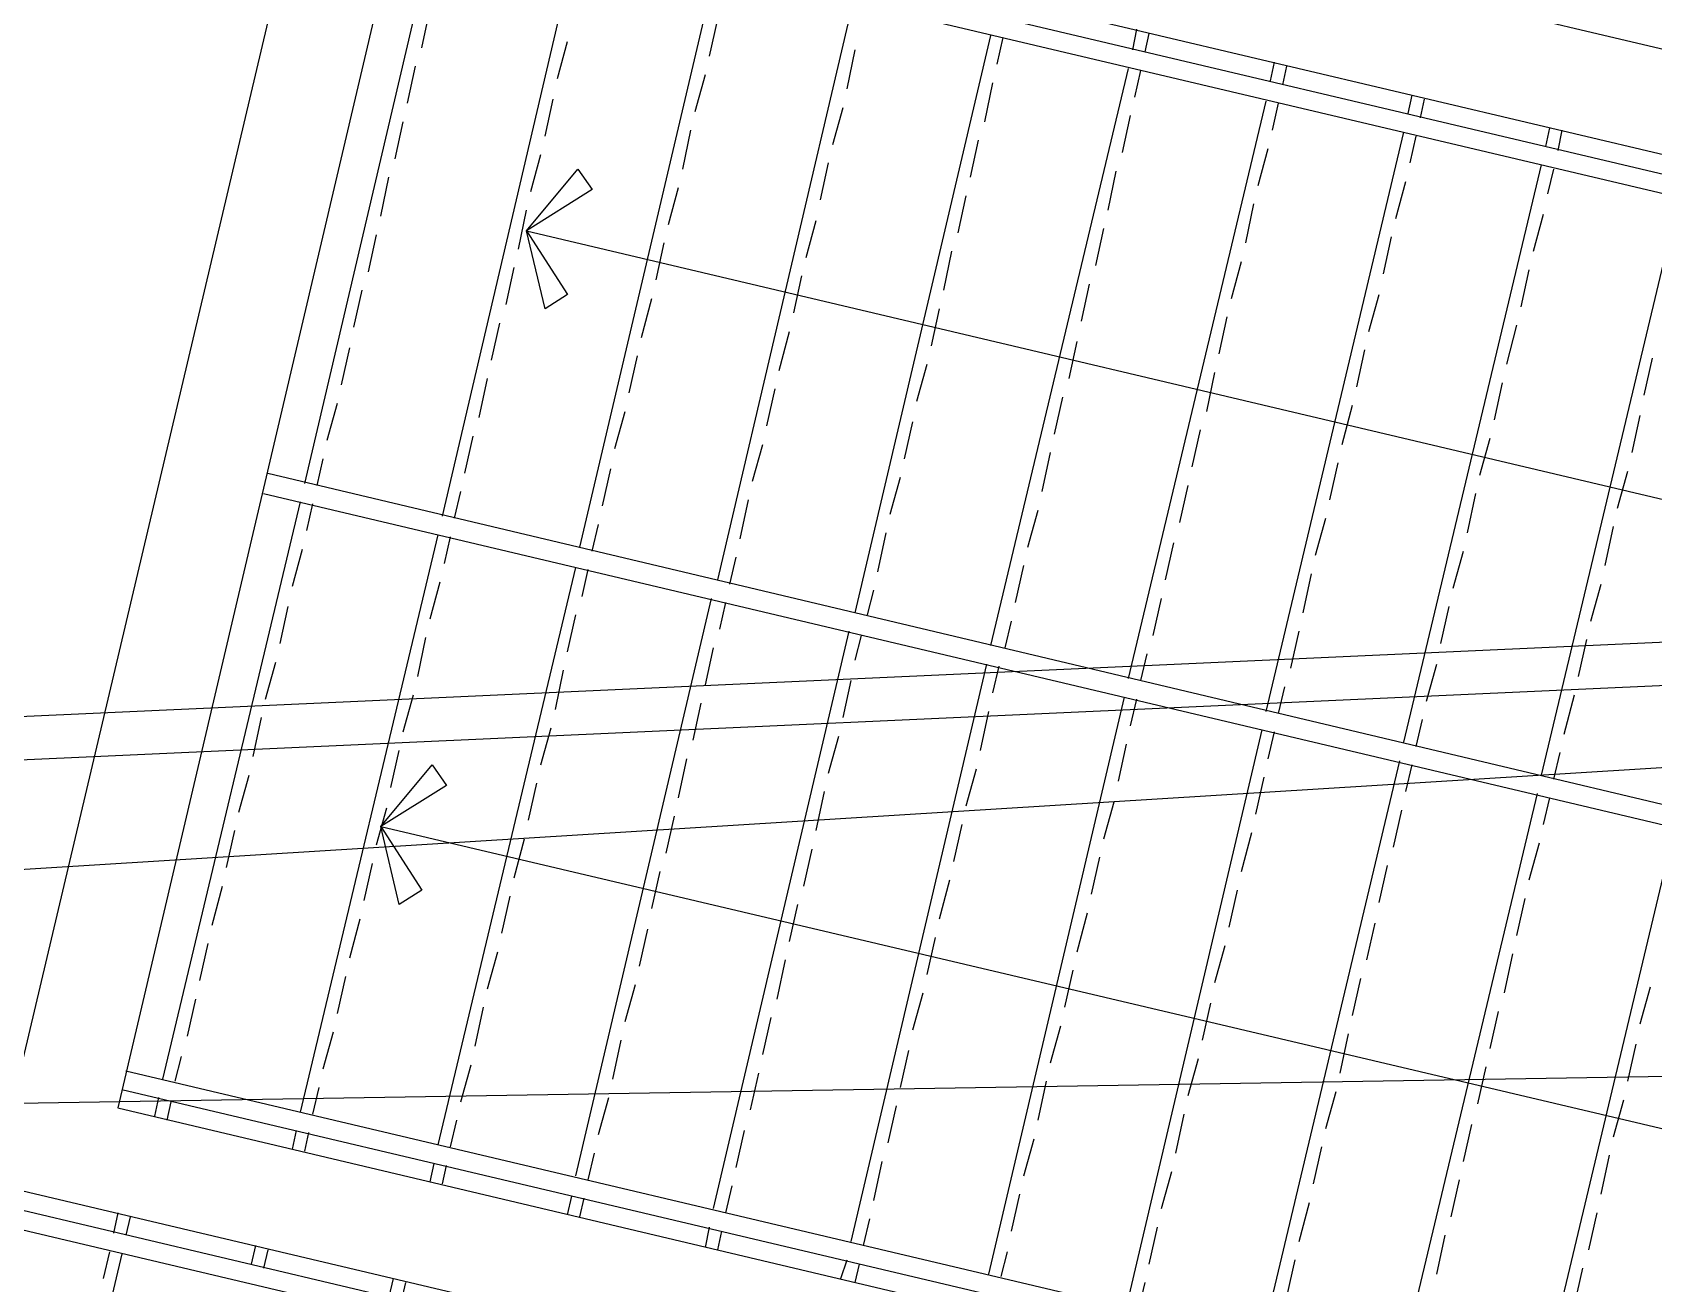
# Model space of a CAD drawing. Header units: feet. Extents: x -84 to 198, y -22 to 181.
# Drawn here: x 69.26 to 79.78, y 141.04 to 149.16 of the extents above; entities that cross this region are included whole.
import ezdxf

# ---------------------------------------------------------------- set-up
doc = ezdxf.new("R2010")
doc.units = ezdxf.units.FT
doc.layers.add('A-LINEA', color=7, linetype='CONTINUOUS')

msp = doc.modelspace()

# ---------------------------------------------------------------- linework, layer by layer
at = {"layer": 'A-LINEA'}
for p, q in [((71.2267, 151.0844), (69.16, 142.3378)), ((71.2267, 151.0844), (69.16, 142.3378)), ((96.9333, 145.0044), (71.2267, 151.0844)), ((96.9333, 145.0044), (71.2267, 151.0844)), ((71.72, 150.2844), (69.8133, 142.1778)), ((71.72, 150.2844), (69.8133, 142.1778)), ((96.1333, 144.5111), (71.72, 150.2844)), ((96.1333, 144.5111), (71.72, 150.2844)), ((71.6933, 150.1644), (88.8933, 146.0978)), ((71.6933, 150.1644), (88.8933, 146.0978)), ((71.6667, 150.0444), (88.8667, 145.9778)), ((71.6667, 150.0444), (88.8667, 145.9778)), ((71.0267, 146.2311), (71.9067, 149.9778)), ((71.0267, 146.2311), (71.9067, 149.9778)), ((71.92, 146.0178), (72.8, 149.7778)), ((71.92, 146.0178), (72.8, 149.7778)), ((72.8133, 145.8178), (73.6933, 149.5644)), ((72.8133, 145.8178), (73.6933, 149.5644)), ((71.7867, 149.0578), (71.84, 149.3111)), ((71.7867, 149.0578), (71.84, 149.3111)), ((71.7867, 149.0578), (71.84, 149.3111)), ((71.7867, 149.0578), (71.84, 149.3111)), ((73.7067, 145.6044), (74.5867, 149.3511)), ((73.7067, 145.6044), (74.5867, 149.3511)), ((73.6533, 149.0044), (73.7067, 149.2444)), ((73.6533, 149.0044), (73.7067, 149.2444)), ((73.6533, 149.0044), (73.7067, 149.2444)), ((73.6533, 149.0044), (73.7067, 149.2444)), ((76.4, 149.0444), (76.4267, 149.1778)), ((76.4, 149.0444), (76.4267, 149.1778)), ((76.4, 149.0444), (76.4267, 149.1778)), ((76.4, 149.0444), (76.4267, 149.1778)), ((72.6667, 148.8578), (72.7333, 149.0978)), ((72.6667, 148.8578), (72.7333, 149.0978)), ((72.6667, 148.8578), (72.7333, 149.0978)), ((72.6667, 148.8578), (72.7333, 149.0978)), ((74.6, 145.3911), (75.48, 149.1378)), ((74.6, 145.3911), (75.48, 149.1378)), ((75.52, 148.9511), (75.56, 149.1244)), ((75.52, 148.9511), (75.56, 149.1244)), ((75.52, 148.9511), (75.56, 149.1244)), ((75.52, 148.9511), (75.56, 149.1244)), ((76.48, 149.0311), (76.5067, 149.1511)), ((76.48, 149.0311), (76.5067, 149.1511)), ((76.48, 149.0311), (76.5067, 149.1511)), ((76.48, 149.0311), (76.5067, 149.1511)), ((74.5467, 148.7911), (74.6, 149.0444)), ((74.5467, 148.7911), (74.6, 149.0444)), ((74.5467, 148.7911), (74.6, 149.0444)), ((74.5467, 148.7911), (74.6, 149.0444)), ((77.2933, 148.8444), (77.32, 148.9644)), ((77.2933, 148.8444), (77.32, 148.9644)), ((77.2933, 148.8444), (77.32, 148.9644)), ((77.2933, 148.8444), (77.32, 148.9644)), ((71.6933, 148.6978), (71.7467, 148.9378)), ((71.6933, 148.6978), (71.7467, 148.9378)), ((71.6933, 148.6978), (71.7467, 148.9378)), ((71.6933, 148.6978), (71.7467, 148.9378)), ((73.56, 148.6444), (73.6267, 148.8844)), ((73.56, 148.6444), (73.6267, 148.8844)), ((73.56, 148.6444), (73.6267, 148.8844)), ((73.56, 148.6444), (73.6267, 148.8844)), ((75.48, 145.1778), (76.3733, 148.9244)), ((75.48, 145.1778), (76.3733, 148.9244)), ((76.4133, 148.7378), (76.4533, 148.9111)), ((76.4133, 148.7378), (76.4533, 148.9111)), ((76.4133, 148.7378), (76.4533, 148.9111)), ((76.4133, 148.7378), (76.4533, 148.9111)), ((77.3733, 148.8178), (77.4, 148.9378)), ((77.3733, 148.8178), (77.4, 148.9378)), ((77.3733, 148.8178), (77.4, 148.9378)), ((77.3733, 148.8178), (77.4, 148.9378)), ((75.44, 148.5778), (75.4933, 148.8311)), ((75.44, 148.5778), (75.4933, 148.8311)), ((75.44, 148.5778), (75.4933, 148.8311)), ((75.44, 148.5778), (75.4933, 148.8311)), ((72.5867, 148.4844), (72.64, 148.7244)), ((72.5867, 148.4844), (72.64, 148.7244)), ((72.5867, 148.4844), (72.64, 148.7244)), ((72.5867, 148.4844), (72.64, 148.7244)), ((74.4533, 148.4311), (74.52, 148.6711)), ((74.4533, 148.4311), (74.52, 148.6711)), ((74.4533, 148.4311), (74.52, 148.6711)), ((74.4533, 148.4311), (74.52, 148.6711)), ((76.3733, 144.9644), (77.2667, 148.7111)), ((76.3733, 144.9644), (77.2667, 148.7111)), ((77.3067, 148.5244), (77.3467, 148.6978)), ((77.3067, 148.5244), (77.3467, 148.6978)), ((77.3067, 148.5244), (77.3467, 148.6978)), ((77.3067, 148.5244), (77.3467, 148.6978)), ((78.1867, 148.6311), (78.2133, 148.7511)), ((78.1867, 148.6311), (78.2133, 148.7511)), ((78.2667, 148.6044), (78.2933, 148.7244)), ((78.2667, 148.6044), (78.2933, 148.7244)), ((71.6133, 148.3378), (71.6667, 148.5778)), ((71.6133, 148.3378), (71.6667, 148.5778)), ((71.6133, 148.3378), (71.6667, 148.5778)), ((71.6133, 148.3378), (71.6667, 148.5778)), ((76.3333, 148.3778), (76.3867, 148.6178)), ((76.3333, 148.3778), (76.3867, 148.6178)), ((76.3333, 148.3778), (76.3867, 148.6178)), ((76.3333, 148.3778), (76.3867, 148.6178)), ((73.48, 148.2711), (73.5333, 148.5244)), ((73.48, 148.2711), (73.5333, 148.5244)), ((73.48, 148.2711), (73.5333, 148.5244)), ((73.48, 148.2711), (73.5333, 148.5244)), ((75.3467, 148.2178), (75.4, 148.4578)), ((75.3467, 148.2178), (75.4, 148.4578)), ((75.3467, 148.2178), (75.4, 148.4578)), ((75.3467, 148.2178), (75.4, 148.4578)), ((77.2667, 144.7511), (78.16, 148.5111)), ((77.2667, 144.7511), (78.16, 148.5111)), ((78.2, 148.3111), (78.24, 148.4844)), ((78.2, 148.3111), (78.24, 148.4844)), ((79.08, 148.4178), (79.1067, 148.5378)), ((79.08, 148.4178), (79.1067, 148.5378)), ((79.16, 148.3911), (79.1867, 148.5244)), ((79.16, 148.3911), (79.1867, 148.5244)), ((72.4933, 148.1244), (72.56, 148.3644)), ((72.4933, 148.1244), (72.56, 148.3644)), ((72.4933, 148.1244), (72.56, 148.3644)), ((72.4933, 148.1244), (72.56, 148.3644)), ((77.2133, 148.1644), (77.28, 148.4044)), ((77.2133, 148.1644), (77.28, 148.4044)), ((77.2133, 148.1644), (77.28, 148.4044)), ((77.2133, 148.1644), (77.28, 148.4044)), ((74.3733, 148.0711), (74.4267, 148.3111)), ((74.3733, 148.0711), (74.4267, 148.3111)), ((74.3733, 148.0711), (74.4267, 148.3111)), ((74.3733, 148.0711), (74.4267, 148.3111)), ((76.24, 148.0044), (76.2933, 148.2578)), ((76.24, 148.0044), (76.2933, 148.2578)), ((76.24, 148.0044), (76.2933, 148.2578)), ((76.24, 148.0044), (76.2933, 148.2578)), ((78.16, 144.5511), (79.0533, 148.2978)), ((78.16, 144.5511), (79.0533, 148.2978)), ((79.0933, 148.1111), (79.1333, 148.2711)), ((79.0933, 148.1111), (79.1333, 148.2711)), ((71.52, 147.9644), (71.5733, 148.2178)), ((71.52, 147.9644), (71.5733, 148.2178)), ((71.52, 147.9644), (71.5733, 148.2178)), ((71.52, 147.9644), (71.5733, 148.2178)), ((73.3867, 147.9111), (73.4533, 148.1511)), ((73.3867, 147.9111), (73.4533, 148.1511)), ((73.3867, 147.9111), (73.4533, 148.1511)), ((73.3867, 147.9111), (73.4533, 148.1511)), ((78.1067, 147.9511), (78.1733, 148.1911)), ((78.1067, 147.9511), (78.1733, 148.1911)), ((75.2667, 147.8578), (75.32, 148.0978)), ((75.2667, 147.8578), (75.32, 148.0978)), ((75.2667, 147.8578), (75.32, 148.0978)), ((75.2667, 147.8578), (75.32, 148.0978)), ((77.1333, 147.7911), (77.1867, 148.0444)), ((77.1333, 147.7911), (77.1867, 148.0444)), ((77.1333, 147.7911), (77.1867, 148.0444)), ((77.1333, 147.7911), (77.1867, 148.0444)), ((79.0533, 144.3378), (79.9467, 148.0844)), ((79.0533, 144.3378), (79.9467, 148.0844)), ((137.3218, 147.95), (37.3544, 141.7506)), ((137.3218, 147.95), (37.3544, 141.7506)), ((72.4133, 147.7511), (72.4667, 148.0044)), ((72.4133, 147.7511), (72.4667, 148.0044)), ((72.4133, 147.7511), (72.4667, 148.0044)), ((72.4133, 147.7511), (72.4667, 148.0044)), ((74.28, 147.6978), (74.3467, 147.9378)), ((74.28, 147.6978), (74.3467, 147.9378)), ((74.28, 147.6978), (74.3467, 147.9378)), ((74.28, 147.6978), (74.3467, 147.9378)), ((79, 147.7378), (79.0667, 147.9778)), ((79, 147.7378), (79.0667, 147.9778)), ((71.44, 147.6044), (71.4933, 147.8444)), ((71.44, 147.6044), (71.4933, 147.8444)), ((71.44, 147.6044), (71.4933, 147.8444)), ((71.44, 147.6044), (71.4933, 147.8444)), ((72.4667, 147.8711), (87.52, 144.3111)), ((72.4667, 147.8711), (87.52, 144.3111)), ((76.16, 147.6444), (76.2133, 147.8844)), ((76.16, 147.6444), (76.2133, 147.8844)), ((76.16, 147.6444), (76.2133, 147.8844)), ((76.16, 147.6444), (76.2133, 147.8844)), ((78.0267, 147.5911), (78.08, 147.8311)), ((78.0267, 147.5911), (78.08, 147.8311)), ((137.2414, 147.8002), (39.8639, 143.3866)), ((137.2414, 147.8002), (39.8639, 143.3866)), ((73.3067, 147.5511), (73.36, 147.7911)), ((73.3067, 147.5511), (73.36, 147.7911)), ((73.3067, 147.5511), (73.36, 147.7911)), ((73.3067, 147.5511), (73.36, 147.7911)), ((75.1733, 147.4844), (75.2267, 147.7378)), ((75.1733, 147.4844), (75.2267, 147.7378)), ((75.1733, 147.4844), (75.2267, 147.7378)), ((75.1733, 147.4844), (75.2267, 147.7378)), ((72.3333, 147.3911), (72.3867, 147.6311)), ((72.3333, 147.3911), (72.3867, 147.6311)), ((72.3333, 147.3911), (72.3867, 147.6311)), ((72.3333, 147.3911), (72.3867, 147.6311)), ((77.04, 147.4311), (77.1067, 147.6711)), ((77.04, 147.4311), (77.1067, 147.6711)), ((77.04, 147.4311), (77.1067, 147.6711)), ((77.04, 147.4311), (77.1067, 147.6711)), ((78.92, 147.3778), (78.9733, 147.6178)), ((78.92, 147.3778), (78.9733, 147.6178)), ((137.0738, 147.512), (40.0569, 143.1148)), ((137.0738, 147.512), (40.0569, 143.1148)), ((74.2, 147.3378), (74.2533, 147.5778)), ((74.2, 147.3378), (74.2533, 147.5778)), ((74.2, 147.3378), (74.2533, 147.5778)), ((74.2, 147.3378), (74.2533, 147.5778)), ((76.0667, 147.2844), (76.12, 147.5244)), ((76.0667, 147.2844), (76.12, 147.5244)), ((76.0667, 147.2844), (76.12, 147.5244)), ((76.0667, 147.2844), (76.12, 147.5244)), ((71.3467, 147.2444), (71.4, 147.4844)), ((71.3467, 147.2444), (71.4, 147.4844)), ((71.3467, 147.2444), (71.4, 147.4844)), ((71.3467, 147.2444), (71.4, 147.4844)), ((73.2133, 147.1778), (73.28, 147.4311)), ((73.2133, 147.1778), (73.28, 147.4311)), ((73.2133, 147.1778), (73.28, 147.4311)), ((73.2133, 147.1778), (73.28, 147.4311)), ((77.9333, 147.2178), (78, 147.4578)), ((77.9333, 147.2178), (78, 147.4578)), ((75.0933, 147.1244), (75.1467, 147.3644)), ((75.0933, 147.1244), (75.1467, 147.3644)), ((75.0933, 147.1244), (75.1467, 147.3644)), ((75.0933, 147.1244), (75.1467, 147.3644)), ((76.96, 147.0711), (77.0133, 147.3111)), ((76.96, 147.0711), (77.0133, 147.3111)), ((76.96, 147.0711), (77.0133, 147.3111)), ((76.96, 147.0711), (77.0133, 147.3111)), ((72.24, 147.0311), (72.2933, 147.2711)), ((72.24, 147.0311), (72.2933, 147.2711)), ((72.24, 147.0311), (72.2933, 147.2711)), ((72.24, 147.0311), (72.2933, 147.2711)), ((74.1067, 146.9644), (74.1733, 147.2178)), ((74.1067, 146.9644), (74.1733, 147.2178)), ((74.1067, 146.9644), (74.1733, 147.2178)), ((74.1067, 146.9644), (74.1733, 147.2178)), ((78.8267, 147.0044), (78.8933, 147.2578)), ((78.8267, 147.0044), (78.8933, 147.2578)), ((71.2667, 146.8711), (71.32, 147.1111)), ((71.2667, 146.8711), (71.32, 147.1111)), ((71.2667, 146.8711), (71.32, 147.1111)), ((71.2667, 146.8711), (71.32, 147.1111)), ((75.9867, 146.9111), (76.04, 147.1511)), ((75.9867, 146.9111), (76.04, 147.1511)), ((75.9867, 146.9111), (76.04, 147.1511)), ((75.9867, 146.9111), (76.04, 147.1511)), ((77.8533, 146.8578), (77.9067, 147.0978)), ((77.8533, 146.8578), (77.9067, 147.0978)), ((73.1333, 146.8178), (73.1867, 147.0578)), ((73.1333, 146.8178), (73.1867, 147.0578)), ((73.1333, 146.8178), (73.1867, 147.0578)), ((73.1333, 146.8178), (73.1867, 147.0578)), ((75, 146.7644), (75.0667, 147.0044)), ((75, 146.7644), (75.0667, 147.0044)), ((75, 146.7644), (75.0667, 147.0044)), ((75, 146.7644), (75.0667, 147.0044)), ((79.72, 146.8044), (79.7733, 147.0444)), ((79.72, 146.8044), (79.7733, 147.0444)), ((72.16, 146.6578), (72.2133, 146.9111)), ((72.16, 146.6578), (72.2133, 146.9111)), ((72.16, 146.6578), (72.2133, 146.9111)), ((72.16, 146.6578), (72.2133, 146.9111)), ((76.88, 146.6978), (76.9333, 146.9511)), ((76.88, 146.6978), (76.9333, 146.9511)), ((76.88, 146.6978), (76.9333, 146.9511)), ((76.88, 146.6978), (76.9333, 146.9511)), ((78.7467, 146.6444), (78.8, 146.8844)), ((78.7467, 146.6444), (78.8, 146.8844)), ((74.0267, 146.6044), (74.08, 146.8444)), ((74.0267, 146.6044), (74.08, 146.8444)), ((74.0267, 146.6044), (74.08, 146.8444)), ((74.0267, 146.6044), (74.08, 146.8444)), ((75.8933, 146.5511), (75.9467, 146.7911)), ((75.8933, 146.5511), (75.9467, 146.7911)), ((75.8933, 146.5511), (75.9467, 146.7911)), ((75.8933, 146.5511), (75.9467, 146.7911)), ((71.1733, 146.5111), (71.24, 146.7511)), ((71.1733, 146.5111), (71.24, 146.7511)), ((71.1733, 146.5111), (71.24, 146.7511)), ((71.1733, 146.5111), (71.24, 146.7511)), ((73.04, 146.4578), (73.1067, 146.6978)), ((73.04, 146.4578), (73.1067, 146.6978)), ((73.04, 146.4578), (73.1067, 146.6978)), ((73.04, 146.4578), (73.1067, 146.6978)), ((77.76, 146.4844), (77.8267, 146.7378)), ((77.76, 146.4844), (77.8267, 146.7378)), ((79.64, 146.4311), (79.6933, 146.6711)), ((79.64, 146.4311), (79.6933, 146.6711)), ((74.92, 146.3911), (74.9733, 146.6311)), ((74.92, 146.3911), (74.9733, 146.6311)), ((74.92, 146.3911), (74.9733, 146.6311)), ((74.92, 146.3911), (74.9733, 146.6311)), ((76.7867, 146.3378), (76.84, 146.5778)), ((76.7867, 146.3378), (76.84, 146.5778)), ((76.7867, 146.3378), (76.84, 146.5778)), ((76.7867, 146.3378), (76.84, 146.5778)), ((72.0667, 146.2978), (72.12, 146.5378)), ((72.0667, 146.2978), (72.12, 146.5378)), ((72.0667, 146.2978), (72.12, 146.5378)), ((72.0667, 146.2978), (72.12, 146.5378)), ((73.9333, 146.2444), (74, 146.4844)), ((73.9333, 146.2444), (74, 146.4844)), ((73.9333, 146.2444), (74, 146.4844)), ((73.9333, 146.2444), (74, 146.4844)), ((78.6533, 146.2844), (78.72, 146.5244)), ((78.6533, 146.2844), (78.72, 146.5244)), ((71.1067, 146.2178), (71.1467, 146.3911)), ((71.1067, 146.2178), (71.1467, 146.3911)), ((71.1067, 146.2178), (71.1467, 146.3911)), ((71.1067, 146.2178), (71.1467, 146.3911)), ((75.8133, 146.1778), (75.8667, 146.4311)), ((75.8133, 146.1778), (75.8667, 146.4311)), ((75.8133, 146.1778), (75.8667, 146.4311)), ((75.8133, 146.1778), (75.8667, 146.4311)), ((77.68, 146.1244), (77.7333, 146.3644)), ((77.68, 146.1244), (77.7333, 146.3644)), ((72.96, 146.0844), (73.0133, 146.3244)), ((72.96, 146.0844), (73.0133, 146.3244)), ((72.96, 146.0844), (73.0133, 146.3244)), ((72.96, 146.0844), (73.0133, 146.3244)), ((74.8267, 146.0311), (74.8933, 146.2711)), ((74.8267, 146.0311), (74.8933, 146.2711)), ((74.8267, 146.0311), (74.8933, 146.2711)), ((74.8267, 146.0311), (74.8933, 146.2711)), ((79.5467, 146.0711), (79.6133, 146.3111)), ((79.5467, 146.0711), (79.6133, 146.3111)), ((70.76, 146.1644), (87.9467, 142.0978)), ((70.76, 146.1644), (87.9467, 142.0978)), ((72, 146.0044), (72.04, 146.1778)), ((72, 146.0044), (72.04, 146.1778)), ((72, 146.0044), (72.04, 146.1778)), ((72, 146.0044), (72.04, 146.1778)), ((73.8533, 145.8711), (73.9067, 146.1244)), ((73.8533, 145.8711), (73.9067, 146.1244)), ((73.8533, 145.8711), (73.9067, 146.1244)), ((73.8533, 145.8711), (73.9067, 146.1244)), ((76.7067, 145.9778), (76.76, 146.2178)), ((76.7067, 145.9778), (76.76, 146.2178)), ((76.7067, 145.9778), (76.76, 146.2178)), ((76.7067, 145.9778), (76.76, 146.2178)), ((78.5733, 145.9111), (78.6267, 146.1644)), ((78.5733, 145.9111), (78.6267, 146.1644)), ((70.1067, 142.3644), (71, 146.1111)), ((70.1067, 142.3644), (71, 146.1111)), ((71.04, 145.9244), (71.08, 146.0978)), ((71.04, 145.9244), (71.08, 146.0978)), ((71.04, 145.9244), (71.08, 146.0978)), ((71.04, 145.9244), (71.08, 146.0978)), ((75.72, 145.8178), (75.7867, 146.0578)), ((75.72, 145.8178), (75.7867, 146.0578)), ((75.72, 145.8178), (75.7867, 146.0578)), ((75.72, 145.8178), (75.7867, 146.0578)), ((72.8933, 145.7911), (72.9333, 145.9644)), ((72.8933, 145.7911), (72.9333, 145.9644)), ((72.8933, 145.7911), (72.9333, 145.9644)), ((72.8933, 145.7911), (72.9333, 145.9644)), ((77.5867, 145.7644), (77.6533, 146.0044)), ((77.5867, 145.7644), (77.6533, 146.0044)), ((79.4667, 145.6978), (79.52, 145.9511)), ((79.4667, 145.6978), (79.52, 145.9511)), ((71, 142.1511), (71.8933, 145.8978)), ((71, 142.1511), (71.8933, 145.8978)), ((71.9333, 145.7111), (71.9733, 145.8844)), ((71.9333, 145.7111), (71.9733, 145.8844)), ((71.9333, 145.7111), (71.9733, 145.8844)), ((71.9333, 145.7111), (71.9733, 145.8844)), ((74.7467, 145.6578), (74.8, 145.9111)), ((74.7467, 145.6578), (74.8, 145.9111)), ((74.7467, 145.6578), (74.8, 145.9111)), ((74.7467, 145.6578), (74.8, 145.9111)), ((76.6133, 145.6044), (76.6667, 145.8444)), ((76.6133, 145.6044), (76.6667, 145.8444)), ((76.6133, 145.6044), (76.6667, 145.8444)), ((76.6133, 145.6044), (76.6667, 145.8444)), ((70.9467, 145.5644), (71.0133, 145.8044)), ((70.9467, 145.5644), (71.0133, 145.8044)), ((70.9467, 145.5644), (71.0133, 145.8044)), ((70.9467, 145.5644), (71.0133, 145.8044)), ((73.7867, 145.5778), (73.8267, 145.7511)), ((73.7867, 145.5778), (73.8267, 145.7511)), ((73.7867, 145.5778), (73.8267, 145.7511)), ((73.7867, 145.5778), (73.8267, 145.7511)), ((78.48, 145.5511), (78.5467, 145.7911)), ((78.48, 145.5511), (78.5467, 145.7911)), ((71.8933, 141.9378), (72.7867, 145.6844)), ((71.8933, 141.9378), (72.7867, 145.6844)), ((72.8267, 145.4978), (72.8667, 145.6711)), ((72.8267, 145.4978), (72.8667, 145.6711)), ((72.8267, 145.4978), (72.8667, 145.6711)), ((72.8267, 145.4978), (72.8667, 145.6711)), ((75.64, 145.4578), (75.6933, 145.6978)), ((75.64, 145.4578), (75.6933, 145.6978)), ((75.64, 145.4578), (75.6933, 145.6978)), ((75.64, 145.4578), (75.6933, 145.6978)), ((77.5067, 145.3911), (77.56, 145.6444)), ((77.5067, 145.3911), (77.56, 145.6444)), ((71.84, 145.3511), (71.9067, 145.5911)), ((71.84, 145.3511), (71.9067, 145.5911)), ((71.84, 145.3511), (71.9067, 145.5911)), ((71.84, 145.3511), (71.9067, 145.5911)), ((74.68, 145.3778), (74.72, 145.5378)), ((74.68, 145.3778), (74.72, 145.5378)), ((74.68, 145.3778), (74.72, 145.5378)), ((74.68, 145.3778), (74.72, 145.5378)), ((79.3733, 145.3378), (79.44, 145.5778)), ((79.3733, 145.3378), (79.44, 145.5778)), ((70.8667, 145.1911), (70.92, 145.4311)), ((70.8667, 145.1911), (70.92, 145.4311)), ((70.8667, 145.1911), (70.92, 145.4311)), ((70.8667, 145.1911), (70.92, 145.4311)), ((72.7867, 141.7378), (73.6667, 145.4844)), ((72.7867, 141.7378), (73.6667, 145.4844)), ((73.72, 145.2844), (73.76, 145.4578)), ((73.72, 145.2844), (73.76, 145.4578)), ((73.72, 145.2844), (73.76, 145.4578)), ((73.72, 145.2844), (73.76, 145.4578)), ((76.5333, 145.2444), (76.5867, 145.4844)), ((76.5333, 145.2444), (76.5867, 145.4844)), ((76.5333, 145.2444), (76.5867, 145.4844)), ((76.5333, 145.2444), (76.5867, 145.4844)), ((78.4, 145.1911), (78.4533, 145.4311)), ((78.4, 145.1911), (78.4533, 145.4311)), ((72.7333, 145.1378), (72.7867, 145.3778)), ((72.7333, 145.1378), (72.7867, 145.3778)), ((72.7333, 145.1378), (72.7867, 145.3778)), ((72.7333, 145.1378), (72.7867, 145.3778)), ((75.5733, 145.1644), (75.6133, 145.3378)), ((75.5733, 145.1644), (75.6133, 145.3378)), ((75.5733, 145.1644), (75.6133, 145.3378)), ((75.5733, 145.1644), (75.6133, 145.3378)), ((71.76, 144.9778), (71.8133, 145.2311)), ((71.76, 144.9778), (71.8133, 145.2311)), ((71.76, 144.9778), (71.8133, 145.2311)), ((71.76, 144.9778), (71.8133, 145.2311)), ((73.68, 141.5244), (74.56, 145.2711)), ((73.68, 141.5244), (74.56, 145.2711)), ((74.6, 145.0844), (74.64, 145.2444)), ((74.6, 145.0844), (74.64, 145.2444)), ((74.6, 145.0844), (74.64, 145.2444)), ((74.6, 145.0844), (74.64, 145.2444)), ((77.4267, 145.0311), (77.48, 145.2711)), ((77.4267, 145.0311), (77.48, 145.2711)), ((79.2933, 144.9778), (79.3467, 145.2178)), ((79.2933, 144.9778), (79.3467, 145.2178)), ((70.7733, 144.8311), (70.84, 145.0711)), ((70.7733, 144.8311), (70.84, 145.0711)), ((70.7733, 144.8311), (70.84, 145.0711)), ((70.7733, 144.8311), (70.84, 145.0711)), ((73.6267, 144.9244), (73.68, 145.1644)), ((73.6267, 144.9244), (73.68, 145.1644)), ((73.6267, 144.9244), (73.68, 145.1644)), ((73.6267, 144.9244), (73.68, 145.1644)), ((76.4533, 144.9511), (76.4933, 145.1244)), ((76.4533, 144.9511), (76.4933, 145.1244)), ((76.4533, 144.9511), (76.4933, 145.1244)), ((76.4533, 144.9511), (76.4933, 145.1244)), ((72.6533, 144.7644), (72.7067, 145.0178)), ((72.6533, 144.7644), (72.7067, 145.0178)), ((72.6533, 144.7644), (72.7067, 145.0178)), ((72.6533, 144.7644), (72.7067, 145.0178)), ((74.5733, 141.3111), (75.4533, 145.0578)), ((74.5733, 141.3111), (75.4533, 145.0578)), ((75.4933, 144.8711), (75.5333, 145.0444)), ((75.4933, 144.8711), (75.5333, 145.0444)), ((75.4933, 144.8711), (75.5333, 145.0444)), ((75.4933, 144.8711), (75.5333, 145.0444)), ((78.3067, 144.8178), (78.3733, 145.0578)), ((78.3067, 144.8178), (78.3733, 145.0578)), ((74.52, 144.7111), (74.5733, 144.9511)), ((74.52, 144.7111), (74.5733, 144.9511)), ((74.52, 144.7111), (74.5733, 144.9511)), ((74.52, 144.7111), (74.5733, 144.9511)), ((77.3467, 144.7378), (77.3867, 144.9111)), ((77.3467, 144.7378), (77.3867, 144.9111)), ((71.6667, 144.6178), (71.7333, 144.8578)), ((71.6667, 144.6178), (71.7333, 144.8578)), ((71.6667, 144.6178), (71.7333, 144.8578)), ((71.6667, 144.6178), (71.7333, 144.8578)), ((73.5467, 144.5644), (73.6, 144.8044)), ((73.5467, 144.5644), (73.6, 144.8044)), ((73.5467, 144.5644), (73.6, 144.8044)), ((73.5467, 144.5644), (73.6, 144.8044)), ((75.4667, 141.0978), (76.3467, 144.8444)), ((75.4667, 141.0978), (76.3467, 144.8444)), ((76.3867, 144.6578), (76.4267, 144.8311)), ((76.3867, 144.6578), (76.4267, 144.8311)), ((76.3867, 144.6578), (76.4267, 144.8311)), ((76.3867, 144.6578), (76.4267, 144.8311)), ((79.2, 144.6044), (79.2667, 144.8578)), ((79.2, 144.6044), (79.2667, 144.8578)), ((70.6933, 144.4578), (70.7467, 144.7111)), ((70.6933, 144.4578), (70.7467, 144.7111)), ((70.6933, 144.4578), (70.7467, 144.7111)), ((70.6933, 144.4578), (70.7467, 144.7111)), ((75.4133, 144.4978), (75.4667, 144.7511)), ((75.4133, 144.4978), (75.4667, 144.7511)), ((75.4133, 144.4978), (75.4667, 144.7511)), ((75.4133, 144.4978), (75.4667, 144.7511)), ((78.24, 144.5244), (78.28, 144.6978)), ((78.24, 144.5244), (78.28, 144.6978)), ((72.56, 144.4044), (72.6267, 144.6444)), ((72.56, 144.4044), (72.6267, 144.6444)), ((72.56, 144.4044), (72.6267, 144.6444)), ((72.56, 144.4044), (72.6267, 144.6444)), ((74.4267, 144.3511), (74.4933, 144.5911)), ((74.4267, 144.3511), (74.4933, 144.5911)), ((74.4267, 144.3511), (74.4933, 144.5911)), ((74.4267, 144.3511), (74.4933, 144.5911)), ((76.36, 140.8844), (77.24, 144.6311)), ((76.36, 140.8844), (77.24, 144.6311)), ((77.28, 144.4444), (77.32, 144.6178)), ((77.28, 144.4444), (77.32, 144.6178)), ((71.5867, 144.2578), (71.64, 144.4978)), ((71.5867, 144.2578), (71.64, 144.4978)), ((71.5867, 144.2578), (71.64, 144.4978)), ((71.5867, 144.2578), (71.64, 144.4978)), ((73.4533, 144.1911), (73.5067, 144.4444)), ((73.4533, 144.1911), (73.5067, 144.4444)), ((73.4533, 144.1911), (73.5067, 144.4444)), ((73.4533, 144.1911), (73.5067, 144.4444)), ((76.3067, 144.2978), (76.36, 144.5378)), ((76.3067, 144.2978), (76.36, 144.5378)), ((76.3067, 144.2978), (76.36, 144.5378)), ((76.3067, 144.2978), (76.36, 144.5378)), ((79.1333, 144.3111), (79.1733, 144.4844)), ((79.1333, 144.3111), (79.1733, 144.4844)), ((70.6, 144.0978), (70.6667, 144.3378)), ((70.6, 144.0978), (70.6667, 144.3378)), ((70.6, 144.0978), (70.6667, 144.3378)), ((70.6, 144.0978), (70.6667, 144.3378)), ((75.32, 144.1378), (75.3867, 144.3778)), ((75.32, 144.1378), (75.3867, 144.3778)), ((75.32, 144.1378), (75.3867, 144.3778)), ((75.32, 144.1378), (75.3867, 144.3778)), ((77.24, 140.6711), (78.1333, 144.4311)), ((77.24, 140.6711), (78.1333, 144.4311)), ((78.1733, 144.2311), (78.2133, 144.4044)), ((78.1733, 144.2311), (78.2133, 144.4044)), ((72.48, 144.0444), (72.5333, 144.2844)), ((72.48, 144.0444), (72.5333, 144.2844)), ((72.48, 144.0444), (72.5333, 144.2844)), ((72.48, 144.0444), (72.5333, 144.2844)), ((74.3467, 143.9778), (74.4, 144.2311)), ((74.3467, 143.9778), (74.4, 144.2311)), ((74.3467, 143.9778), (74.4, 144.2311)), ((74.3467, 143.9778), (74.4, 144.2311)), ((77.2, 144.0844), (77.2533, 144.3244)), ((77.2, 144.0844), (77.2533, 144.3244)), ((71.4933, 143.8844), (71.56, 144.1244)), ((71.4933, 143.8844), (71.56, 144.1244)), ((71.4933, 143.8844), (71.56, 144.1244)), ((71.4933, 143.8844), (71.56, 144.1244)), ((76.2133, 143.9244), (76.28, 144.1644)), ((76.2133, 143.9244), (76.28, 144.1644)), ((76.2133, 143.9244), (76.28, 144.1644)), ((76.2133, 143.9244), (76.28, 144.1644)), ((78.1333, 140.4711), (79.0267, 144.2178)), ((78.1333, 140.4711), (79.0267, 144.2178)), ((79.0667, 144.0178), (79.1067, 144.1911)), ((79.0667, 144.0178), (79.1067, 144.1911)), ((73.3733, 143.8311), (73.4267, 144.0711)), ((73.3733, 143.8311), (73.4267, 144.0711)), ((73.3733, 143.8311), (73.4267, 144.0711)), ((73.3733, 143.8311), (73.4267, 144.0711)), ((78.0933, 143.8711), (78.1467, 144.1111)), ((78.0933, 143.8711), (78.1467, 144.1111)), ((70.52, 143.7378), (70.5733, 143.9778)), ((70.52, 143.7378), (70.5733, 143.9778)), ((70.52, 143.7378), (70.5733, 143.9778)), ((70.52, 143.7378), (70.5733, 143.9778)), ((71.52, 144.0044), (86.6133, 140.4444)), ((71.52, 144.0044), (86.6133, 140.4444)), ((72.3867, 143.6711), (72.4533, 143.9244)), ((72.3867, 143.6711), (72.4533, 143.9244)), ((72.3867, 143.6711), (72.4533, 143.9244)), ((72.3867, 143.6711), (72.4533, 143.9244)), ((75.24, 143.7778), (75.2933, 144.0178)), ((75.24, 143.7778), (75.2933, 144.0178)), ((75.24, 143.7778), (75.2933, 144.0178)), ((75.24, 143.7778), (75.2933, 144.0178)), ((77.1067, 143.7111), (77.1733, 143.9644)), ((77.1067, 143.7111), (77.1733, 143.9644)), ((79.0267, 140.2578), (79.92, 144.0044)), ((79.0267, 140.2578), (79.92, 144.0044)), ((74.2667, 143.6178), (74.32, 143.8578)), ((74.2667, 143.6178), (74.32, 143.8578)), ((74.2667, 143.6178), (74.32, 143.8578)), ((74.2667, 143.6178), (74.32, 143.8578)), ((78.9733, 143.6578), (79.04, 143.8978)), ((78.9733, 143.6578), (79.04, 143.8978)), ((71.4133, 143.5244), (71.4667, 143.7644)), ((71.4133, 143.5244), (71.4667, 143.7644)), ((71.4133, 143.5244), (71.4667, 143.7644)), ((71.4133, 143.5244), (71.4667, 143.7644)), ((73.28, 143.4711), (73.3333, 143.7111)), ((73.28, 143.4711), (73.3333, 143.7111)), ((73.28, 143.4711), (73.3333, 143.7111)), ((73.28, 143.4711), (73.3333, 143.7111)), ((76.1333, 143.5644), (76.1867, 143.8044)), ((76.1333, 143.5644), (76.1867, 143.8044)), ((76.1333, 143.5644), (76.1867, 143.8044)), ((76.1333, 143.5644), (76.1867, 143.8044)), ((78, 143.5111), (78.0533, 143.7511)), ((78, 143.5111), (78.0533, 143.7511)), ((60.8933, 143.6044), (85.3067, 137.8311)), ((60.8933, 143.6044), (85.3067, 137.8311)), ((70.4267, 143.3644), (70.4933, 143.6178)), ((70.4267, 143.3644), (70.4933, 143.6178)), ((70.4267, 143.3644), (70.4933, 143.6178)), ((70.4267, 143.3644), (70.4933, 143.6178)), ((75.1467, 143.4044), (75.2133, 143.6578)), ((75.1467, 143.4044), (75.2133, 143.6578)), ((75.1467, 143.4044), (75.2133, 143.6578)), ((75.1467, 143.4044), (75.2133, 143.6578)), ((72.3067, 143.3111), (72.36, 143.5511)), ((72.3067, 143.3111), (72.36, 143.5511)), ((72.3067, 143.3111), (72.36, 143.5511)), ((72.3067, 143.3111), (72.36, 143.5511)), ((74.1733, 143.2578), (74.2267, 143.4978)), ((74.1733, 143.2578), (74.2267, 143.4978)), ((74.1733, 143.2578), (74.2267, 143.4978)), ((74.1733, 143.2578), (74.2267, 143.4978)), ((77.0267, 143.3511), (77.08, 143.5911)), ((77.0267, 143.3511), (77.08, 143.5911)), ((78.8933, 143.2978), (78.9467, 143.5378)), ((78.8933, 143.2978), (78.9467, 143.5378)), ((71.32, 143.1511), (71.3867, 143.4044)), ((71.32, 143.1511), (71.3867, 143.4044)), ((71.32, 143.1511), (71.3867, 143.4044)), ((71.32, 143.1511), (71.3867, 143.4044)), ((76.04, 143.1911), (76.1067, 143.4444)), ((76.04, 143.1911), (76.1067, 143.4444)), ((76.04, 143.1911), (76.1067, 143.4444)), ((76.04, 143.1911), (76.1067, 143.4444)), ((73.2, 143.0978), (73.2533, 143.3378)), ((73.2, 143.0978), (73.2533, 143.3378)), ((73.2, 143.0978), (73.2533, 143.3378)), ((73.2, 143.0978), (73.2533, 143.3378)), ((75.0667, 143.0444), (75.12, 143.2844)), ((75.0667, 143.0444), (75.12, 143.2844)), ((75.0667, 143.0444), (75.12, 143.2844)), ((75.0667, 143.0444), (75.12, 143.2844)), ((77.92, 143.1378), (77.9733, 143.3778)), ((77.92, 143.1378), (77.9733, 143.3778)), ((134.895, 143.2722), (37.2384, 141.6899)), ((134.895, 143.2722), (37.2384, 141.6899)), ((70.3467, 143.0044), (70.4, 143.2444)), ((70.3467, 143.0044), (70.4, 143.2444)), ((70.3467, 143.0044), (70.4, 143.2444)), ((70.3467, 143.0044), (70.4, 143.2444)), ((72.2133, 142.9511), (72.28, 143.1911)), ((72.2133, 142.9511), (72.28, 143.1911)), ((72.2133, 142.9511), (72.28, 143.1911)), ((72.2133, 142.9511), (72.28, 143.1911)), ((76.9333, 142.9911), (77, 143.2311)), ((76.9333, 142.9911), (77, 143.2311)), ((78.8133, 142.9244), (78.8667, 143.1778)), ((78.8133, 142.9244), (78.8667, 143.1778)), ((74.0933, 142.8844), (74.1467, 143.1378)), ((74.0933, 142.8844), (74.1467, 143.1378)), ((74.0933, 142.8844), (74.1467, 143.1378)), ((74.0933, 142.8844), (74.1467, 143.1378)), ((71.24, 142.7911), (71.2933, 143.0311)), ((71.24, 142.7911), (71.2933, 143.0311)), ((71.24, 142.7911), (71.2933, 143.0311)), ((71.24, 142.7911), (71.2933, 143.0311)), ((73.1067, 142.7378), (73.1733, 142.9778)), ((73.1067, 142.7378), (73.1733, 142.9778)), ((73.1067, 142.7378), (73.1733, 142.9778)), ((73.1067, 142.7378), (73.1733, 142.9778)), ((75.96, 142.8311), (76.0133, 143.0711)), ((75.96, 142.8311), (76.0133, 143.0711)), ((75.96, 142.8311), (76.0133, 143.0711)), ((75.96, 142.8311), (76.0133, 143.0711)), ((77.8267, 142.7778), (77.88, 143.0178)), ((77.8267, 142.7778), (77.88, 143.0178)), ((70.2667, 142.6444), (70.32, 142.8844)), ((70.2667, 142.6444), (70.32, 142.8844)), ((70.2667, 142.6444), (70.32, 142.8844)), ((70.2667, 142.6444), (70.32, 142.8844)), ((74.9733, 142.6844), (75.04, 142.9244)), ((74.9733, 142.6844), (75.04, 142.9244)), ((74.9733, 142.6844), (75.04, 142.9244)), ((74.9733, 142.6844), (75.04, 142.9244)), ((79.6933, 142.7244), (79.76, 142.9644)), ((79.6933, 142.7244), (79.76, 142.9644)), ((72.1333, 142.5778), (72.1867, 142.8311)), ((72.1333, 142.5778), (72.1867, 142.8311)), ((72.1333, 142.5778), (72.1867, 142.8311)), ((72.1333, 142.5778), (72.1867, 142.8311)), ((74, 142.5244), (74.0533, 142.7644)), ((74, 142.5244), (74.0533, 142.7644)), ((74, 142.5244), (74.0533, 142.7644)), ((74, 142.5244), (74.0533, 142.7644)), ((76.8533, 142.6178), (76.9067, 142.8578)), ((76.8533, 142.6178), (76.9067, 142.8578)), ((78.72, 142.5644), (78.7733, 142.8044)), ((78.72, 142.5644), (78.7733, 142.8044)), ((71.1467, 142.4311), (71.2133, 142.6711)), ((71.1467, 142.4311), (71.2133, 142.6711)), ((71.1467, 142.4311), (71.2133, 142.6711)), ((71.1467, 142.4311), (71.2133, 142.6711)), ((75.8667, 142.4711), (75.9333, 142.7111)), ((75.8667, 142.4711), (75.9333, 142.7111)), ((75.8667, 142.4711), (75.9333, 142.7111)), ((75.8667, 142.4711), (75.9333, 142.7111)), ((77.7467, 142.4044), (77.8, 142.6578)), ((77.7467, 142.4044), (77.8, 142.6578)), ((73.0267, 142.3644), (73.08, 142.6178)), ((73.0267, 142.3644), (73.08, 142.6178)), ((73.0267, 142.3644), (73.08, 142.6178)), ((73.0267, 142.3644), (73.08, 142.6178)), ((74.8933, 142.3111), (74.9467, 142.5511)), ((74.8933, 142.3111), (74.9467, 142.5511)), ((74.8933, 142.3111), (74.9467, 142.5511)), ((74.8933, 142.3111), (74.9467, 142.5511)), ((79.6133, 142.3511), (79.6667, 142.5911)), ((79.6133, 142.3511), (79.6667, 142.5911)), ((70.1867, 142.3511), (70.2267, 142.5111)), ((70.1867, 142.3511), (70.2267, 142.5111)), ((70.1867, 142.3511), (70.2267, 142.5111)), ((70.1867, 142.3511), (70.2267, 142.5111)), ((72.04, 142.2178), (72.1067, 142.4578)), ((72.04, 142.2178), (72.1067, 142.4578)), ((72.04, 142.2178), (72.1067, 142.4578)), ((72.04, 142.2178), (72.1067, 142.4578)), ((76.76, 142.2578), (76.8267, 142.4978)), ((76.76, 142.2578), (76.8267, 142.4978)), ((78.64, 142.2044), (78.6933, 142.4444)), ((78.64, 142.2044), (78.6933, 142.4444)), ((69.8667, 142.4178), (86.2933, 138.5378)), ((69.8667, 142.4178), (86.2933, 138.5378)), ((73.92, 142.1644), (73.9733, 142.4044)), ((73.92, 142.1644), (73.9733, 142.4044)), ((73.92, 142.1644), (73.9733, 142.4044)), ((73.92, 142.1644), (73.9733, 142.4044)), ((75.7867, 142.0978), (75.84, 142.3511)), ((75.7867, 142.0978), (75.84, 142.3511)), ((75.7867, 142.0978), (75.84, 142.3511)), ((75.7867, 142.0978), (75.84, 142.3511)), ((69.84, 142.2978), (86.2, 138.4311)), ((69.84, 142.2978), (86.2, 138.4311)), ((70.0533, 142.1244), (70.08, 142.2444)), ((70.0533, 142.1244), (70.08, 142.2444)), ((70.0533, 142.1244), (70.08, 142.2444)), ((70.0533, 142.1244), (70.08, 142.2444)), ((71.08, 142.1378), (71.12, 142.3111)), ((71.08, 142.1378), (71.12, 142.3111)), ((71.08, 142.1378), (71.12, 142.3111)), ((71.08, 142.1378), (71.12, 142.3111)), ((72.9333, 142.0044), (73, 142.2444)), ((72.9333, 142.0044), (73, 142.2444)), ((72.9333, 142.0044), (73, 142.2444)), ((72.9333, 142.0044), (73, 142.2444)), ((77.6533, 142.0444), (77.72, 142.2844)), ((77.6533, 142.0444), (77.72, 142.2844)), ((79.52, 141.9911), (79.5867, 142.2311)), ((79.52, 141.9911), (79.5867, 142.2311)), ((69.8133, 142.1778), (86.1067, 138.3244)), ((69.8133, 142.1778), (86.1067, 138.3244)), ((70.1333, 142.0978), (70.16, 142.2178)), ((70.1333, 142.0978), (70.16, 142.2178)), ((70.1333, 142.0978), (70.16, 142.2178)), ((70.1333, 142.0978), (70.16, 142.2178)), ((74.8133, 141.9511), (74.8667, 142.1911)), ((74.8133, 141.9511), (74.8667, 142.1911)), ((74.8133, 141.9511), (74.8667, 142.1911)), ((74.8133, 141.9511), (74.8667, 142.1911)), ((76.68, 141.8844), (76.7333, 142.1378)), ((76.68, 141.8844), (76.7333, 142.1378)), ((70.9467, 141.9111), (70.9733, 142.0311)), ((70.9467, 141.9111), (70.9733, 142.0311)), ((70.9467, 141.9111), (70.9733, 142.0311)), ((70.9467, 141.9111), (70.9733, 142.0311)), ((71.9733, 141.9244), (72.0133, 142.0978)), ((71.9733, 141.9244), (72.0133, 142.0978)), ((71.9733, 141.9244), (72.0133, 142.0978)), ((71.9733, 141.9244), (72.0133, 142.0978)), ((73.8267, 141.7911), (73.88, 142.0311)), ((73.8267, 141.7911), (73.88, 142.0311)), ((73.8267, 141.7911), (73.88, 142.0311)), ((73.8267, 141.7911), (73.88, 142.0311)), ((78.5467, 141.8311), (78.6, 142.0711)), ((78.5467, 141.8311), (78.6, 142.0711)), ((71.0267, 141.8978), (71.0533, 142.0178)), ((71.0267, 141.8978), (71.0533, 142.0178)), ((71.0267, 141.8978), (71.0533, 142.0178)), ((71.0267, 141.8978), (71.0533, 142.0178)), ((75.6933, 141.7378), (75.76, 141.9778)), ((75.6933, 141.7378), (75.76, 141.9778)), ((75.6933, 141.7378), (75.76, 141.9778)), ((75.6933, 141.7378), (75.76, 141.9778)), ((77.5733, 141.6844), (77.6267, 141.9244)), ((77.5733, 141.6844), (77.6267, 141.9244)), ((71.84, 141.6978), (71.8667, 141.8178)), ((71.84, 141.6978), (71.8667, 141.8178)), ((71.84, 141.6978), (71.8667, 141.8178)), ((71.84, 141.6978), (71.8667, 141.8178)), ((72.8667, 141.7111), (72.9067, 141.8844)), ((72.8667, 141.7111), (72.9067, 141.8844)), ((72.8667, 141.7111), (72.9067, 141.8844)), ((72.8667, 141.7111), (72.9067, 141.8844)), ((74.72, 141.5778), (74.7733, 141.8311)), ((74.72, 141.5778), (74.7733, 141.8311)), ((74.72, 141.5778), (74.7733, 141.8311)), ((74.72, 141.5778), (74.7733, 141.8311)), ((79.44, 141.6178), (79.4933, 141.8711)), ((79.44, 141.6178), (79.4933, 141.8711)), ((68.08, 141.7778), (85.28, 137.7111)), ((68.08, 141.7778), (85.28, 137.7111)), ((71.92, 141.6844), (71.9467, 141.8044)), ((71.92, 141.6844), (71.9467, 141.8044)), ((71.92, 141.6844), (71.9467, 141.8044)), ((71.92, 141.6844), (71.9467, 141.8044)), ((76.5867, 141.5244), (76.6533, 141.7644)), ((76.5867, 141.5244), (76.6533, 141.7644)), ((78.4667, 141.4711), (78.52, 141.7111)), ((78.4667, 141.4711), (78.52, 141.7111)), ((68.0533, 141.6578), (85.2533, 137.5911)), ((68.0533, 141.6578), (85.2533, 137.5911)), ((72.7333, 141.4844), (72.76, 141.6044)), ((72.7333, 141.4844), (72.76, 141.6044)), ((72.7333, 141.4844), (72.76, 141.6044)), ((72.7333, 141.4844), (72.76, 141.6044)), ((73.76, 141.4978), (73.8, 141.6711)), ((73.76, 141.4978), (73.8, 141.6711)), ((73.76, 141.4978), (73.8, 141.6711)), ((73.76, 141.4978), (73.8, 141.6711)), ((75.6133, 141.3778), (75.6667, 141.6178)), ((75.6133, 141.3778), (75.6667, 141.6178)), ((75.6133, 141.3778), (75.6667, 141.6178)), ((75.6133, 141.3778), (75.6667, 141.6178)), ((69.8133, 141.4978), (69.7867, 141.3644)), ((69.8133, 141.4978), (69.7867, 141.3644)), ((69.8133, 141.4978), (69.7867, 141.3644)), ((69.8133, 141.4978), (69.7867, 141.3644)), ((72.8133, 141.4711), (72.84, 141.5911)), ((72.8133, 141.4711), (72.84, 141.5911)), ((72.8133, 141.4711), (72.84, 141.5911)), ((72.8133, 141.4711), (72.84, 141.5911)), ((77.48, 141.3111), (77.5467, 141.5644)), ((77.48, 141.3111), (77.5467, 141.5644)), ((79.36, 141.2578), (79.4133, 141.4978)), ((79.36, 141.2578), (79.4133, 141.4978)), ((69.8933, 141.4711), (69.8667, 141.3511)), ((69.8933, 141.4711), (69.8667, 141.3511)), ((69.8933, 141.4711), (69.8667, 141.3511)), ((69.8933, 141.4711), (69.8667, 141.3511)), ((73.6267, 141.2711), (73.6533, 141.4044)), ((73.6267, 141.2711), (73.6533, 141.4044)), ((73.6267, 141.2711), (73.6533, 141.4044)), ((73.6267, 141.2711), (73.6533, 141.4044)), ((74.6533, 141.2844), (74.6933, 141.4578)), ((74.6533, 141.2844), (74.6933, 141.4578)), ((74.6533, 141.2844), (74.6933, 141.4578)), ((74.6533, 141.2844), (74.6933, 141.4578)), ((76.5067, 141.1644), (76.56, 141.4044)), ((76.5067, 141.1644), (76.56, 141.4044)), ((70.7067, 141.2844), (70.68, 141.1644)), ((70.7067, 141.2844), (70.68, 141.1644)), ((70.7067, 141.2844), (70.68, 141.1644)), ((70.7067, 141.2844), (70.68, 141.1644)), ((73.7067, 141.2578), (73.7333, 141.3778)), ((73.7067, 141.2578), (73.7333, 141.3778)), ((73.7067, 141.2578), (73.7333, 141.3778)), ((73.7067, 141.2578), (73.7333, 141.3778)), ((78.3733, 141.0978), (78.4267, 141.3511)), ((78.3733, 141.0978), (78.4267, 141.3511)), ((69.84, 141.2311), (68.96, 137.4844)), ((69.84, 141.2311), (68.96, 137.4844)), ((69.76, 141.2444), (69.72, 141.0711)), ((69.76, 141.2444), (69.72, 141.0711)), ((69.76, 141.2444), (69.72, 141.0711)), ((69.76, 141.2444), (69.72, 141.0711)), ((70.7867, 141.2578), (70.76, 141.1378)), ((70.7867, 141.2578), (70.76, 141.1378)), ((70.7867, 141.2578), (70.76, 141.1378)), ((70.7867, 141.2578), (70.76, 141.1378)), ((74.5067, 141.0711), (74.5467, 141.1911)), ((74.5067, 141.0711), (74.5467, 141.1911)), ((74.5067, 141.0711), (74.5467, 141.1911)), ((74.5067, 141.0711), (74.5467, 141.1911)), ((75.5467, 141.0844), (75.5867, 141.2444)), ((75.5467, 141.0844), (75.5867, 141.2444)), ((75.5467, 141.0844), (75.5867, 141.2444)), ((75.5467, 141.0844), (75.5867, 141.2444)), ((77.4, 140.9511), (77.4533, 141.1911)), ((77.4, 140.9511), (77.4533, 141.1911)), ((74.6, 141.0444), (74.6267, 141.1644)), ((74.6, 141.0444), (74.6267, 141.1644)), ((74.6, 141.0444), (74.6267, 141.1644)), ((74.6, 141.0444), (74.6267, 141.1644)), ((79.2667, 140.8978), (79.32, 141.1378)), ((79.2667, 140.8978), (79.32, 141.1378)), ((71.6, 141.0711), (71.5733, 140.9511)), ((71.6, 141.0711), (71.5733, 140.9511)), ((71.6, 141.0711), (71.5733, 140.9511)), ((71.6, 141.0711), (71.5733, 140.9511)), ((71.68, 141.0444), (71.6533, 140.9244)), ((71.68, 141.0444), (71.6533, 140.9244)), ((71.68, 141.0444), (71.6533, 140.9244)), ((71.68, 141.0444), (71.6533, 140.9244)), ((76.44, 140.8711), (76.48, 141.0444)), ((76.44, 140.8711), (76.48, 141.0444))]:
    msp.add_line(p, q, dxfattribs=at)
for points in [[(72.5867, 147.3644), (72.4667, 147.8711), (72.8, 148.2711), (72.8933, 148.1378), (72.4667, 147.8711), (72.7333, 147.4578), (72.5867, 147.3644)], [(72.5867, 147.3644), (72.4667, 147.8711), (72.8, 148.2711), (72.8933, 148.1378), (72.4667, 147.8711), (72.7333, 147.4578), (72.5867, 147.3644)], [(70.7867, 146.2978), (87.9733, 142.2178), (87.9467, 142.0978)], [(70.7867, 146.2978), (87.9733, 142.2178), (87.9467, 142.0978)], [(71.64, 143.4978), (71.52, 144.0044), (71.8533, 144.4044), (71.9467, 144.2711), (71.52, 144.0044), (71.7867, 143.5911), (71.64, 143.4978)], [(71.64, 143.4978), (71.52, 144.0044), (71.8533, 144.4044), (71.9467, 144.2711), (71.52, 144.0044), (71.7867, 143.5911), (71.64, 143.4978)]]:
    msp.add_lwpolyline(points, dxfattribs=at)

doc.saveas('drawing.dxf')
